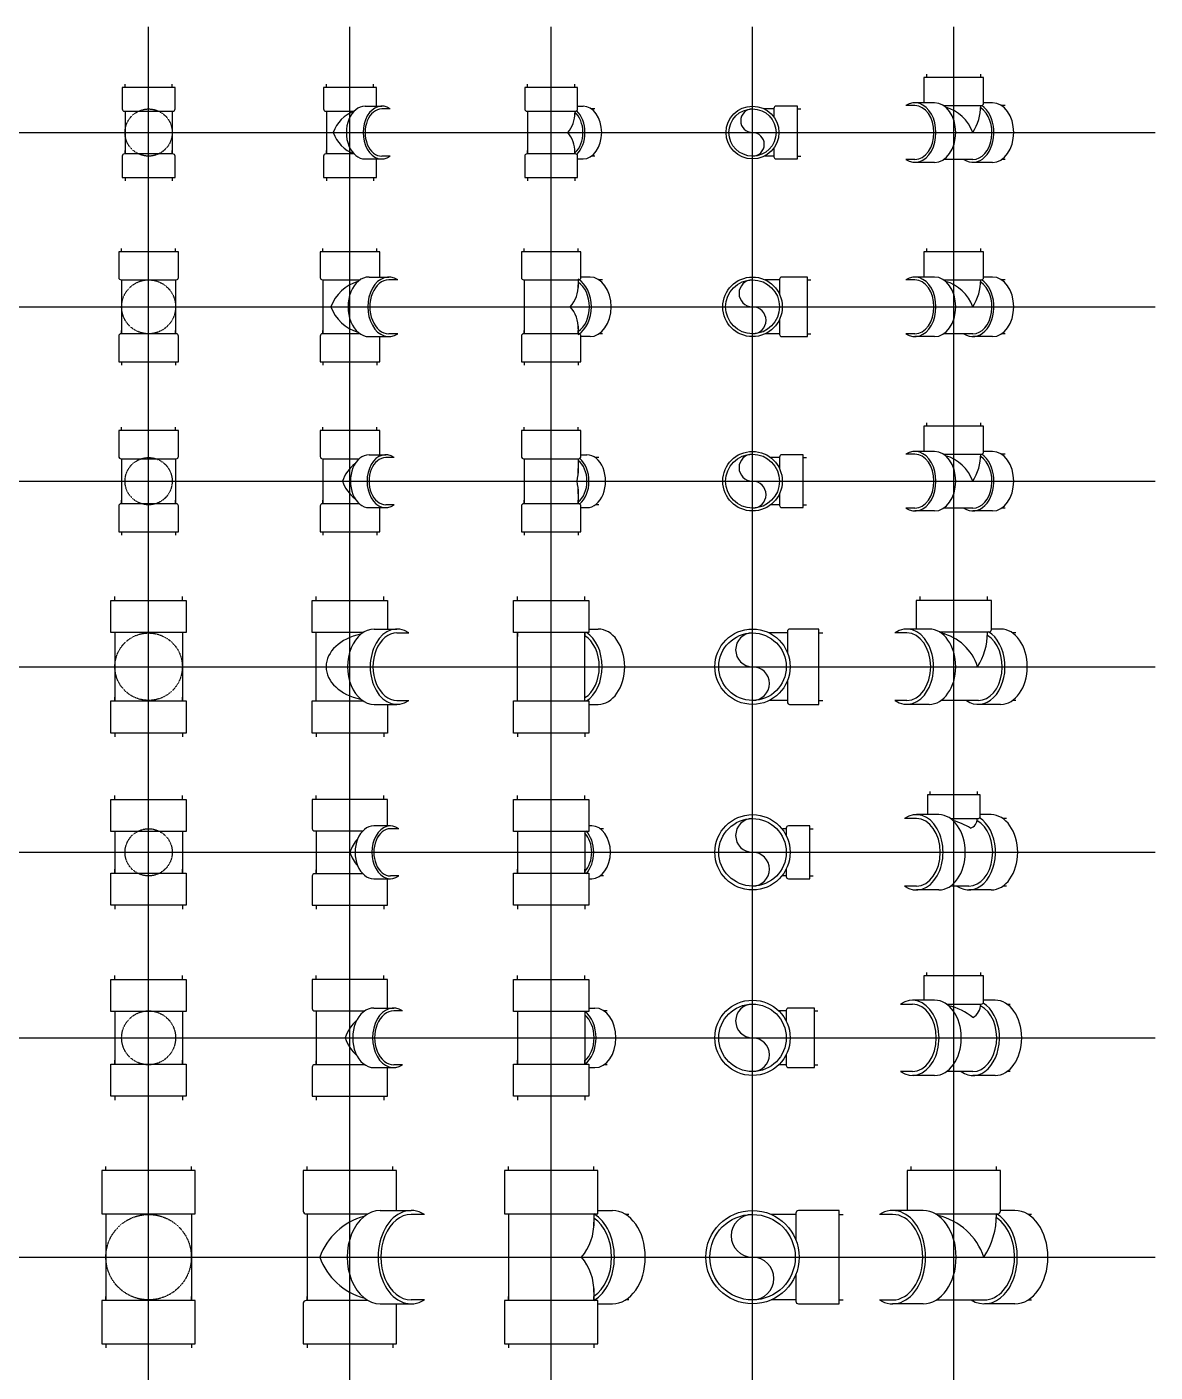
# Model space of a CAD drawing. Header units: inches. Extents: x 71 to 14885, y 6 to 9627.
# Drawn here: x 1075 to 2078, y 5634 to 6830 of the extents above; entities that cross this region are included whole.
import ezdxf

# ---------------------------------------------------------------- set-up
doc = ezdxf.new("R2010")
doc.units = ezdxf.units.IN
doc.header["$MEASUREMENT"] = 0
doc.linetypes.add('HIDDEN2', pattern=[0.1875, 0.125, -0.0625])
doc.layers.add('PVC', color=3, linetype='Continuous')

# ---------------------------------------------------------------- blocks, each defined once
blk = doc.blocks.new('PVC114')
for p, q in [((-21, 21), (-24, 21)), ((0, 21), (3, 21)), ((-21, -21), (-24, -21)), ((0, -21), (3, -21))]:
    blk.add_line(p, q)
blk.add_lwpolyline([(-21, 21.5), (-21, -21.5, 0.414214), (-19, -23.5), (0, -23.5), (0, 23.5), (-19, 23.5, 0.414214)], format="xyb", close=True)
blk = doc.blocks.new('PT114B')
at = {"ltscale": 0.3}
for p, q in [((-21, 19), (-21, -19)), ((21, 19), (21, -19))]:
    blk.add_line(p, q, dxfattribs=at)
at = {"color": 9, "linetype": 'HIDDEN2', "ltscale": 0.3}
blk.add_circle((0, 0), 21, dxfattribs=at)
at = {"ltscale": 0.3}
for p, rotation in [((0, 40), 90), ((0, -40), 270)]:
    blk.add_blockref('PVC114', p, dxfattribs=dict(at, rotation=rotation))
blk = doc.blocks.new('PT114C')
at = {"ltscale": 0.3}
for p, q in [((-21, 40), (-21, 43)), ((21, 40), (21, 43)), ((-21, 19), (-21, 16)), ((-21, 19), (-21, -19)), ((-21, -19), (-21, -16)), ((-21, -40), (-21, -43)), ((21, -40), (21, -43))]:
    blk.add_line(p, q, dxfattribs=at)
for p, q in [((13.4, 23.5), (28.3, 23.5)), ((13.4, -23.5), (28.3, -23.5))]:
    blk.add_line(p, q)
at = {"color": 9}
for p, q in [((35.7, 21), (28.3, 21)), ((35.7, -21), (28.3, -21))]:
    blk.add_line(p, q, dxfattribs=at)
at = {"ltscale": 0.3}
for points in [[(23.5, 23.5), (23.5, 40), (-23.5, 40), (-23.5, 21, 0.414214), (-21.5, 19)], [(-21.5, 19), (3.7, 19, 0.414214)], [(3.7, -19), (-21.5, -19, 0.414214), (-23.5, -21), (-23.5, -40), (23.5, -40), (23.5, -23.5, 0.414214)]]:
    blk.add_lwpolyline(points, format="xyb", dxfattribs=at)
at = {"color": 9}
for centre, start, end in [((14.7, -10.3), 110.7031, 160.8078), ((14.7, 10.3), 199.1922, 249.2969)]:
    blk.add_arc(centre, 31.3, start, end, dxfattribs=at)
for centre, start_param, end_param in [((28.3, 0), -0.465456, 3.607049), ((13.4, 0), 0, 3.141593)]:
    blk.add_ellipse(centre, major_axis=(0, 23.5), ratio=0.707107, start_param=start_param, end_param=end_param)
blk.add_ellipse((28.3, 0), major_axis=(0, 21), ratio=0.707107, start_param=0, end_param=3.141593, dxfattribs=at)
blk = doc.blocks.new('PT114E')
at = {"ltscale": 0.3}
for p, q in [((19, 21), (10.5, 21)), ((40, 21), (43, 21)), ((19, -21), (10.5, -21)), ((40, -21), (43, -21))]:
    blk.add_line(p, q, dxfattribs=at)
for points in [[(19, -13.8), (19, -21.5, 0.414214), (21, -23.5), (40, -23.5), (40, 23.5), (21, 23.5, 0.414214), (19, 21.5)], [(19, 21.5), (19, 13.8, 0.414214)]]:
    blk.add_lwpolyline(points, format="xyb", dxfattribs=at)
blk.add_circle((0, 0), 23.5)
at = {"color": 9}
blk.add_circle((0, 0), 21, dxfattribs=at)
for centre, start, end in [((0, 10.5), 90, 270), ((0, -10.5), 270, 90)]:
    blk.add_arc(centre, 10.5, start, end, dxfattribs=at)
blk = doc.blocks.new('PT114D')
at = {"ltscale": 0.3}
blk.add_line((-21, 19), (-21, -19), dxfattribs=at)
for p, q in [((23.5, 23.5), (28.3, 23.5)), ((38.7, 21), (35.7, 21)), ((23.5, -23.5), (28.3, -23.5)), ((38.7, -21), (35.7, -21))]:
    blk.add_line(p, q)
at = {"color": 9}
for centre, start, end in [((-6.1, 17.2), 320.6044, 0.3458), ((-6.1, -17.2), 359.6542, 39.3956)]:
    blk.add_arc(centre, 27.1, start, end, dxfattribs=at)
for major_axis, start_param, end_param in [((0, 21), -2.589864, -0.534547), ((0, 23.5), -2.545623, -0.595969)]:
    blk.add_ellipse((13.4, 0), major_axis=major_axis, ratio=0.707107, start_param=start_param, end_param=end_param, dxfattribs=at)
blk.add_ellipse((28.3, 0), major_axis=(0, 23.5), ratio=0.707107, start_param=3.141593, end_param=6.283185)
at = {"ltscale": 0.3}
for p, rotation in [((0, 40), 90), ((0, -40), 270)]:
    blk.add_blockref('PVC114', p, dxfattribs=dict(at, rotation=rotation))
blk = doc.blocks.new('PT112F')
at = {"ltscale": 0.3}
for p, q in [((-24, 49), (-24, 52)), ((24, 49), (24, 52))]:
    blk.add_line(p, q, dxfattribs=at)
for p, q in [((-34.6, 24), (-42.6, 24)), ((-17, 26.5), (-34.6, 26.5)), ((34.6, 26.5), (26.5, 26.5)), ((45.6, 24), (42.6, 24)), ((-34.6, -24), (-42.6, -24)), ((-17, -26.5), (-34.6, -26.5)), ((17, -24), (-9, -24)), ((34.6, -26.5), (17, -26.5)), ((45.6, -24), (42.6, -24))]:
    blk.add_line(p, q)
blk.add_lwpolyline([(-9, 24), (24.5, 24, 0.414214), (26.5, 26), (26.5, 49), (-26.5, 49), (-26.5, 26.5, 0.414214)], format="xyb", dxfattribs=at)
at = {"color": 9}
for centre, radius, start, end in [((-20.5, 24), 44.5, 327.3501, 0), ((-17, -12), 36, 19.4712, 74.3558)]:
    blk.add_arc(centre, radius, start, end, dxfattribs=at)
for centre, start_param, end_param in [((-34.6, 0), 2.703731, 6.721047), ((-17, 0), 3.141593, 6.283185), ((17, 0), 2.703731, 5.848319), ((34.6, 0), 3.141593, 6.283185)]:
    blk.add_ellipse(centre, major_axis=(0, 26.5), ratio=0.707107, start_param=start_param, end_param=end_param)
for centre, end_param in [((-34.6, 0), 6.283185), ((17, 0), 5.859386)]:
    blk.add_ellipse(centre, major_axis=(0, 24), ratio=0.707107, start_param=3.141593, end_param=end_param, dxfattribs=at)
blk = doc.blocks.new('PVC112')
for p, q in [((-25, 24), (-28, 24)), ((0, 24), (3, 24)), ((-25, -24), (-28, -24)), ((0, -24), (3, -24))]:
    blk.add_line(p, q)
blk.add_lwpolyline([(-25, 24.5), (-25, -24.5, 0.414214), (-23, -26.5), (0, -26.5), (0, 26.5), (-23, 26.5, 0.414214)], format="xyb", close=True)
blk = doc.blocks.new('PT112B')
at = {"ltscale": 0.3}
for p, q in [((-24, 24), (-24, -24)), ((24, 24), (24, -24))]:
    blk.add_line(p, q, dxfattribs=at)
at = {"color": 9, "linetype": 'HIDDEN2', "ltscale": 0.3}
blk.add_circle((0, 0), 24, dxfattribs=at)
at = {"ltscale": 0.3}
for p, rotation in [((0, 49), 90), ((0, -49), 270)]:
    blk.add_blockref('PVC112', p, dxfattribs=dict(at, rotation=rotation))
blk = doc.blocks.new('PT112C')
at = {"ltscale": 0.3}
for p, q in [((-24, 49), (-24, 52)), ((24, 49), (24, 52)), ((-24, 24), (-24, 21)), ((-24, 24), (-24, -24)), ((-24, -24), (-24, -21)), ((-24, -49), (-24, -52)), ((24, -49), (24, -52))]:
    blk.add_line(p, q, dxfattribs=at)
for p, q in [((17, 26.5), (34.6, 26.5)), ((17, -26.5), (34.6, -26.5))]:
    blk.add_line(p, q)
at = {"color": 9}
for p, q in [((42.6, 24), (34.6, 24)), ((42.6, -24), (34.6, -24))]:
    blk.add_line(p, q, dxfattribs=at)
at = {"ltscale": 0.3}
for points in [[(26.5, 26.5), (26.5, 49), (-26.5, 49), (-26.5, 26, 0.414214), (-24.5, 24)], [(-24.5, 24), (9, 24, 0.414214)], [(9, -24), (-24.5, -24, 0.414214), (-26.5, -26), (-26.5, -49), (26.5, -49), (26.5, -26.5, 0.414214)]]:
    blk.add_lwpolyline(points, format="xyb", dxfattribs=at)
at = {"color": 9}
for centre, start, end in [((17.4, -12.6), 106.282, 159.9176), ((17.4, 12.6), 200.0824, 253.718)]:
    blk.add_arc(centre, 36.6, start, end, dxfattribs=at)
for centre, start_param, end_param in [((17, 0), 0, 3.141593), ((34.6, 0), -0.437862, 3.579454)]:
    blk.add_ellipse(centre, major_axis=(0, 26.5), ratio=0.707107, start_param=start_param, end_param=end_param)
blk.add_ellipse((34.6, 0), major_axis=(0, 24), ratio=0.707107, start_param=0, end_param=3.141593, dxfattribs=at)
blk = doc.blocks.new('PT112D')
at = {"ltscale": 0.3}
for p, q in [((-24, 24), (-24, -24)), ((24, 24.6), (24, 17.3)), ((24, -17.3), (24, -24.6))]:
    blk.add_line(p, q, dxfattribs=at)
for p, q in [((34.6, 26.5), (26.5, 26.5)), ((45.6, 24), (42.6, 24)), ((34.6, -26.5), (26.5, -26.5)), ((45.6, -24), (42.6, -24))]:
    blk.add_line(p, q)
at = {"color": 9}
for centre, start, end in [((-3.6, 18.4), 318.1364, 2.4339), ((-3.6, -18.4), 357.5661, 41.8636)]:
    blk.add_arc(centre, 27.6, start, end, dxfattribs=at)
for major_axis, start_param, end_param in [((0, 26.5), -2.757048, -0.384544), ((0, 24), -2.714514, -0.427079)]:
    blk.add_ellipse((17, 0), major_axis=major_axis, ratio=0.707107, start_param=start_param, end_param=end_param, dxfattribs=at)
blk.add_ellipse((34.6, 0), major_axis=(0, 26.5), ratio=0.707107, start_param=3.141593, end_param=6.283185)
at = {"ltscale": 0.3}
for p, rotation in [((0, 49), 90), ((0, -49), 270)]:
    blk.add_blockref('PVC112', p, dxfattribs=dict(at, rotation=rotation))
blk = doc.blocks.new('PT112E')
at = {"ltscale": 0.3}
for p, q in [((24, 24), (11.2, 24)), ((49, 24), (52, 24)), ((24, -24), (11.2, -24)), ((49, -24), (52, -24))]:
    blk.add_line(p, q, dxfattribs=at)
for points in [[(24, -11.2), (24, -24.5, 0.414214), (26, -26.5), (49, -26.5), (49, 26.5), (26, 26.5, 0.414214), (24, 24.5)], [(24, 24.5), (24, 11.2, 0.414214)]]:
    blk.add_lwpolyline(points, format="xyb", dxfattribs=at)
blk.add_circle((0, 0), 26.5)
at = {"color": 9}
blk.add_circle((0, 0), 24, dxfattribs=at)
for centre, start, end in [((0, 12), 90, 270), ((0, -12), 270, 90)]:
    blk.add_arc(centre, 12, start, end, dxfattribs=at)
blk = doc.blocks.new('PT1214B')
at = {"ltscale": 0.3}
for p, q in [((-24, 20), (-24, -20)), ((24, 20), (24, -20))]:
    blk.add_line(p, q, dxfattribs=at)
at = {"color": 9, "linetype": 'HIDDEN2', "ltscale": 0.3}
blk.add_circle((0, 0), 21, dxfattribs=at)
at = {"ltscale": 0.3}
for p, rotation in [((0, 45), 90), ((0, -45), 270)]:
    blk.add_blockref('PVC112', p, dxfattribs=dict(at, rotation=rotation))
blk = doc.blocks.new('PT1214C')
at = {"ltscale": 0.3}
for p, q in [((-24, 45), (-24, 48)), ((24, 45), (24, 48)), ((-24, 20), (-24, 17)), ((-24, 20), (-24, -20)), ((-24, -20), (-24, -17)), ((-24, -45), (-24, -48)), ((24, -45), (24, -48))]:
    blk.add_line(p, q, dxfattribs=at)
for p, q in [((17, 23.5), (31.8, 23.5)), ((17, -23.5), (31.8, -23.5))]:
    blk.add_line(p, q)
at = {"color": 9}
for p, q in [((39.3, 21), (31.8, 21)), ((39.3, -21), (31.8, -21))]:
    blk.add_line(p, q, dxfattribs=at)
at = {"ltscale": 0.3}
for points in [[(26.5, 23.5), (26.5, 45), (-26.5, 45), (-26.5, 22, 0.414214), (-24.5, 20)], [(-24.5, 20), (8.2, 20, 0.414214)], [(8.2, -20), (-24.5, -20, 0.414214), (-26.5, -22), (-26.5, -45), (26.5, -45), (26.5, -23.5, 0.414214)]]:
    blk.add_lwpolyline(points, format="xyb", dxfattribs=at)
at = {"color": 9}
for centre, start, end in [((23.2, -9.8), 126.7842, 161.8699), ((23.2, 9.8), 198.1301, 233.2158)]:
    blk.add_arc(centre, 31.4, start, end, dxfattribs=at)
for centre, start_param, end_param in [((31.8, 0), -0.465456, 3.607049), ((17, 0), 0, 3.141593)]:
    blk.add_ellipse(centre, major_axis=(0, 23.5), ratio=0.707107, start_param=start_param, end_param=end_param)
blk.add_ellipse((31.8, 0), major_axis=(0, 21), ratio=0.707107, start_param=0, end_param=3.141593, dxfattribs=at)
blk = doc.blocks.new('PT1214D')
at = {"ltscale": 0.3}
for p, q in [((-24, 20), (-24, -20)), ((24, 20), (24, 7.2)), ((24, -7.2), (24, -20))]:
    blk.add_line(p, q, dxfattribs=at)
for p, q in [((26.5, 23.5), (31.8, 23.5)), ((42.3, 21), (39.3, 21)), ((26.5, -23.5), (31.8, -23.5)), ((42.3, -21), (39.3, -21))]:
    blk.add_line(p, q)
at = {"color": 9}
for centre, start, end in [((-20.4, 9.3), 347.9233, 2.6829), ((-20.4, -9.3), 357.3171, 12.0767)]:
    blk.add_arc(centre, 44.4, start, end, dxfattribs=at)
for major_axis, start_param, end_param in [((0, 21), -2.648461, -0.493132), ((0, 23.5), -2.607603, -0.53399)]:
    blk.add_ellipse((17, 0), major_axis=major_axis, ratio=0.707107, start_param=start_param, end_param=end_param, dxfattribs=at)
blk.add_ellipse((31.8, 0), major_axis=(0, 23.5), ratio=0.707107, start_param=-3.141593, end_param=0)
at = {"ltscale": 0.3}
for p, rotation in [((0, 45), 90), ((0, -45), 270)]:
    blk.add_blockref('PVC112', p, dxfattribs=dict(at, rotation=rotation))
blk = doc.blocks.new('PT1214E')
at = {"ltscale": 0.3}
for p, q in [((24, 21), (16.2, 21)), ((45, 21), (48, 21)), ((24, -21), (16.2, -21)), ((45, -21), (48, -21))]:
    blk.add_line(p, q, dxfattribs=at)
for points in [[(24, -11.2), (24, -21.5, 0.414214), (26, -23.5), (45, -23.5), (45, 23.5), (26, 23.5, 0.414214), (24, 21.5)], [(24, 21.5), (24, 11.2, 0.414214)]]:
    blk.add_lwpolyline(points, format="xyb", dxfattribs=at)
blk.add_circle((0, 0), 26.5)
at = {"color": 9}
blk.add_circle((0, 0), 24, dxfattribs=at)
for centre, start, end in [((0, 12), 90, 270), ((0, -12), 270, 90)]:
    blk.add_arc(centre, 12, start, end, dxfattribs=at)
blk = doc.blocks.new('PVC2')
for p, q in [((-28.5, 30), (-32, 30)), ((0, 30), (3.5, 30)), ((-28.5, -30), (-32, -30)), ((0, -30), (3.5, -30))]:
    blk.add_line(p, q)
blk.add_lwpolyline([(0, 33.5), (0, -33.5), (-28.5, -33.5), (-28.5, 33.5)], close=True)
blk = doc.blocks.new('PT2B')
at = {"ltscale": 0.3}
for p, q in [((-30, 31), (-30, -31)), ((30, 31), (30, -31))]:
    blk.add_line(p, q, dxfattribs=at)
at = {"color": 9, "linetype": 'HIDDEN2', "ltscale": 0.3}
blk.add_circle((0, 0), 30, dxfattribs=at)
at = {"ltscale": 0.3}
for p, rotation in [((0, 59), 90), ((0, -59), 270)]:
    blk.add_blockref('PVC2', p, dxfattribs=dict(at, rotation=rotation))
blk = doc.blocks.new('PT2C')
at = {"ltscale": 0.3}
for p, q in [((-30, 59), (-30, 62.5)), ((30, 59), (30, 62.5)), ((-30, -30.5), (-30, 30.5)), ((21.6, 33.5), (41.7, 33.5)), ((41.7, 30), (52.3, 30)), ((21.6, -33.5), (41.7, -33.5)), ((41.7, -30), (52.3, -30)), ((-30, -59), (-30, -62.5)), ((30, -59), (30, -62.5))]:
    blk.add_line(p, q, dxfattribs=at)
for points in [[(11.8, 30.5), (-33.5, 30.5), (-33.5, 59)], [(-33.5, 59), (33.5, 59), (33.5, 33.5)], [(33.5, -59), (-33.5, -59), (-33.5, -30.5), (11.8, -30.5)], [(33.5, -33.5), (33.5, -59)]]:
    blk.add_lwpolyline(points, dxfattribs=at)
for centre, start_param, end_param in [((41.7, 0), -0.461193, 3.602785), ((21.6, 0), 0, 3.141593)]:
    blk.add_ellipse(centre, major_axis=(0, 33.5), ratio=0.707107, start_param=start_param, end_param=end_param, dxfattribs=at)
at = {"color": 9, "ltscale": 0.3}
for centre, major_axis, ratio, start_param, end_param in [((21.2, 0), (-42.4, 0), 0.707009, -1.291169, 1.291169), ((41.7, 0), (0, 30), 0.707107, 0, 3.141593)]:
    blk.add_ellipse(centre, major_axis=major_axis, ratio=ratio, start_param=start_param, end_param=end_param, dxfattribs=at)
blk = doc.blocks.new('PT2D')
at = {"ltscale": 0.3}
for p, q in [((-30, -30.5), (-30, 30.5)), ((30, -30.5), (30, 30.5)), ((33.5, 33.5), (41.7, 33.5)), ((33.5, -33.5), (41.7, -33.5))]:
    blk.add_line(p, q, dxfattribs=at)
at = {"color": 9, "ltscale": 0.3}
blk.add_ellipse((21.6, 0), major_axis=(0, 30), ratio=0.707107, start_param=-2.732751, end_param=-0.408842, dxfattribs=at)
at = {"ltscale": 0.3}
for centre, start_param, end_param in [((21.6, 0), -2.715162, -0.426431), ((41.7, 0), 3.141593, 6.283185)]:
    blk.add_ellipse(centre, major_axis=(0, 33.5), ratio=0.707107, start_param=start_param, end_param=end_param, dxfattribs=at)
for p, rotation in [((0, 59), 90), ((0, -59), 270)]:
    blk.add_blockref('PVC2', p, dxfattribs=dict(at, rotation=rotation))
blk = doc.blocks.new('PT2E')
at = {"ltscale": 0.3}
for p, q in [((31, 30), (14.9, 30)), ((59, 30), (62.5, 30)), ((31, -30), (14.9, -30)), ((59, -30), (62.5, -30))]:
    blk.add_line(p, q, dxfattribs=at)
for points in [[(31, -12.7), (31, -31.5, 0.414214), (33, -33.5), (59, -33.5), (59, 33.5), (33, 33.5, 0.414214), (31, 31.5)], [(31, 31.5), (31, 12.7, 0.414214)]]:
    blk.add_lwpolyline(points, format="xyb", dxfattribs=at)
blk.add_circle((0, 0), 33.5)
at = {"color": 9}
blk.add_circle((0, 0), 30, dxfattribs=at)
for centre, start, end in [((0, 15), 90, 270), ((0, -15), 270, 90)]:
    blk.add_arc(centre, 15, start, end, dxfattribs=at)
blk = doc.blocks.new('PT2F')
at = {"ltscale": 0.3}
for p, q in [((-30, 59), (-30, 62.5)), ((30, 59), (30, 62.5))]:
    blk.add_line(p, q, dxfattribs=at)
for p, q in [((-41.7, 30), (-52.3, 30)), ((-21.9, 33.5), (-41.7, 33.5)), ((41.7, 33.5), (33.5, 33.5)), ((55.3, 30), (52.3, 30)), ((-41.7, -30), (-52.3, -30)), ((-21.9, -33.5), (-41.7, -33.5)), ((21.9, -30), (-11.4, -30)), ((41.7, -33.5), (21.9, -33.5)), ((55.3, -30), (52.3, -30))]:
    blk.add_line(p, q)
blk.add_lwpolyline([(-12.9, 31), (31.5, 31, 0.414214), (33.5, 33), (33.5, 59), (-33.5, 59), (-33.5, 33.5, 0.414214)], format="xyb", dxfattribs=at)
at = {"color": 9}
for centre, radius, start, end in [((-21.2, -13.5), 44.5, 17.6905, 76.9695), ((-25.6, 30), 55.6, 327.3501, 0)]:
    blk.add_arc(centre, radius, start, end, dxfattribs=at)
for centre, start_param, end_param in [((-41.7, 0), 2.6804, 6.744378), ((-21.9, 0), 3.141593, 6.283185), ((21.9, 0), 2.6804, 5.894408), ((41.7, 0), 3.141593, 6.283185)]:
    blk.add_ellipse(centre, major_axis=(0, 33.5), ratio=0.707107, start_param=start_param, end_param=end_param)
for centre, end_param in [((-41.7, 0), 6.283185), ((21.9, 0), 5.894727)]:
    blk.add_ellipse(centre, major_axis=(0, 30), ratio=0.707107, start_param=3.141593, end_param=end_param, dxfattribs=at)
blk = doc.blocks.new('PT2114B')
at = {"ltscale": 0.3}
for p, q in [((-30, 19), (-30, -19)), ((30, 19), (30, -19))]:
    blk.add_line(p, q, dxfattribs=at)
at = {"color": 9, "linetype": 'HIDDEN2', "ltscale": 0.3}
blk.add_circle((0, 0), 21, dxfattribs=at)
at = {"ltscale": 0.3}
for p, rotation in [((0, 47), 90), ((0, -47), 270)]:
    blk.add_blockref('PVC2', p, dxfattribs=dict(at, rotation=rotation))
blk = doc.blocks.new('PT2114C')
at = {"ltscale": 0.3}
for p, q in [((-30, 47), (-30, 50.5)), ((30, 47), (30, 50.5)), ((-30, 19), (-30, 15.5)), ((-30, 19), (-30, -19)), ((-30, -19), (-30, -15.5)), ((-30, -47), (-30, -50.5)), ((30, -47), (30, -50.5))]:
    blk.add_line(p, q, dxfattribs=at)
for p, q in [((36.1, 23.5), (21.2, 23.5)), ((21.2, -23.5), (36.1, -23.5))]:
    blk.add_line(p, q)
at = {"color": 9}
for p, q in [((43.5, 21), (36.1, 21)), ((43.5, -21), (36.1, -21))]:
    blk.add_line(p, q, dxfattribs=at)
at = {"ltscale": 0.3}
for points in [[(33.5, 23.5), (33.5, 47), (-33.5, 47), (-33.5, 21, 0.414214), (-31.5, 19)], [(-31.5, 19), (11.4, 19, 0.414214)], [(11.4, -19), (-31.5, -19, 0.414214), (-33.5, -21), (-33.5, -47), (33.5, -47), (33.5, -23.5, 0.414214)]]:
    blk.add_lwpolyline(points, format="xyb", dxfattribs=at)
at = {"color": 9}
for centre, start, end in [((30.3, -9.4), 137.3588, 162.7605), ((30.3, 9.4), 197.2395, 222.6412)]:
    blk.add_arc(centre, 31.7, start, end, dxfattribs=at)
for centre, start_param, end_param in [((36.1, 0), -0.465456, 3.607049), ((21.2, 0), 0, 3.141593)]:
    blk.add_ellipse(centre, major_axis=(0, 23.5), ratio=0.707107, start_param=start_param, end_param=end_param)
blk.add_ellipse((36.1, 0), major_axis=(0, 21), ratio=0.707107, start_param=0, end_param=3.141593, dxfattribs=at)
blk = doc.blocks.new('PT2114D')
at = {"ltscale": 0.3}
for p, q in [((-30, 19), (-30, -19)), ((30, 19), (30, -19))]:
    blk.add_line(p, q, dxfattribs=at)
for p, q in [((36.1, 23.5), (33.5, 23.5)), ((46.5, 21), (43.5, 21)), ((33.5, -23.5), (36.1, -23.5)), ((46.5, -21), (43.5, -21))]:
    blk.add_line(p, q)
at = {"color": 9}
for major_axis, start_param, end_param in [((0, 21), -2.508385, -0.633208), ((0, 23.5), -2.512413, -0.629179)]:
    blk.add_ellipse((21.2, 0), major_axis=major_axis, ratio=0.707107, start_param=start_param, end_param=end_param, dxfattribs=at)
blk.add_ellipse((36.1, 0), major_axis=(0, 23.5), ratio=0.707107, start_param=3.141593, end_param=6.283185)
at = {"ltscale": 0.3}
for p, rotation in [((0, 47), 90), ((0, -47), 270)]:
    blk.add_blockref('PVC2', p, dxfattribs=dict(at, rotation=rotation))
blk = doc.blocks.new('PT2114F')
at = {"ltscale": 0.3}
for p, q in [((-21, 51), (-21, 54)), ((21, 51), (21, 54))]:
    blk.add_line(p, q, dxfattribs=at)
for p, q in [((-33.2, 30), (-43.8, 30)), ((-13.4, 33.5), (-33.2, 33.5)), ((33.2, 33.5), (23.5, 33.5)), ((47, 30), (43.8, 30)), ((-33.2, -30), (-43.8, -30)), ((-13.4, -33.5), (-33.2, -33.5)), ((13.4, -30), (-2.9, -30)), ((33.2, -33.5), (13.4, -33.5)), ((47, -30), (43.8, -30))]:
    blk.add_line(p, q)
blk.add_lwpolyline([(-2.9, 30), (21.5, 30, 0.414214), (23.5, 32), (23.5, 51), (-23.5, 51), (-23.5, 33.5, 0.414214)], format="xyb", dxfattribs=at)
at = {"color": 9}
for centre, radius, start, end in [((-14.8, -25.7), 55.7, 57.7869, 75.1658), ((11.9, 30), 9.05, 288.7016, 0)]:
    blk.add_arc(centre, radius, start, end, dxfattribs=at)
for centre, start_param, end_param in [((-33.2, 0), 2.6804, 6.744378), ((-13.4, 0), 3.141593, 6.283185), ((13.4, 0), 2.6804, 5.868314), ((33.2, 0), 3.141593, 6.283185)]:
    blk.add_ellipse(centre, major_axis=(0, 33.5), ratio=0.707107, start_param=start_param, end_param=end_param)
for centre, end_param in [((-33.2, 0), 6.283185), ((13.4, 0), 5.928361)]:
    blk.add_ellipse(centre, major_axis=(0, 30), ratio=0.707107, start_param=3.141593, end_param=end_param, dxfattribs=at)
blk = doc.blocks.new('PT2114E')
at = {"ltscale": 0.3}
for p, q in [((30, 21), (27, 21)), ((51, 21), (54, 21)), ((30, -21), (27, -21)), ((51, -21), (54, -21))]:
    blk.add_line(p, q, dxfattribs=at)
for points in [[(30, -14.9), (30, -21.5, 0.414214), (32, -23.5), (51, -23.5), (51, 23.5), (32, 23.5, 0.414214), (30, 21.5)], [(30, 21.5), (30, 14.9, 0.414214)]]:
    blk.add_lwpolyline(points, format="xyb", dxfattribs=at)
blk.add_circle((0, 0), 33.5, dxfattribs=at)
at = {"color": 9, "ltscale": 0.3}
blk.add_circle((0, 0), 30, dxfattribs=at)
for centre, start, end in [((0, 15), 90, 270), ((0, -15), 270, 90)]:
    blk.add_arc(centre, 15, start, end, dxfattribs=at)
blk = doc.blocks.new('PT2112B')
at = {"ltscale": 0.3}
for p, q in [((-30, 23.5), (-30, -23.5)), ((30, 23.5), (30, -23.5))]:
    blk.add_line(p, q, dxfattribs=at)
at = {"color": 9, "linetype": 'HIDDEN2', "ltscale": 0.3}
blk.add_circle((0, 0), 24, dxfattribs=at)
at = {"ltscale": 0.3}
for p, rotation in [((0, 52), 90), ((0, -52), 270)]:
    blk.add_blockref('PVC2', p, dxfattribs=dict(at, rotation=rotation))
blk = doc.blocks.new('PT2112C')
at = {"ltscale": 0.3}
for p, q in [((-30, 52), (-30, 55.5)), ((30, 52), (30, 55.5)), ((-30, 24), (-30, 20.5)), ((-30, 24), (-30, -24)), ((-30, -24), (-30, -20.5)), ((-30, -52), (-30, -55.5)), ((30, -52), (30, -55.5))]:
    blk.add_line(p, q, dxfattribs=at)
for p, q in [((21.2, 26.5), (38.9, 26.5)), ((21.2, -26.5), (38.9, -26.5))]:
    blk.add_line(p, q)
at = {"color": 9}
for p, q in [((46.8, 24), (38.9, 24)), ((46.8, -24), (38.9, -24))]:
    blk.add_line(p, q, dxfattribs=at)
at = {"ltscale": 0.3}
for points in [[(33.5, 26.5), (33.5, 52), (-33.5, 52), (-33.5, 26, 0.414214), (-31.5, 24)], [(-31.5, 24), (13.3, 24, 0.414214)], [(13.3, -24), (-31.5, -24, 0.414214), (-33.5, -26), (-33.5, -52), (33.5, -52), (33.5, -26.5, 0.414214)]]:
    blk.add_lwpolyline(points, format="xyb", dxfattribs=at)
at = {"color": 9}
for centre, start, end in [((30.4, -11.3), 131.4015, 162.0005), ((30.4, 11.3), 197.9995, 228.5985)]:
    blk.add_arc(centre, 36.4, start, end, dxfattribs=at)
for centre, start_param, end_param in [((21.2, 0), 0, 3.141593), ((38.9, 0), -0.437862, 3.579454)]:
    blk.add_ellipse(centre, major_axis=(0, 26.5), ratio=0.707107, start_param=start_param, end_param=end_param)
blk.add_ellipse((38.9, 0), major_axis=(0, 24), ratio=0.707107, start_param=0, end_param=3.141593, dxfattribs=at)
blk = doc.blocks.new('PT2112F')
at = {"ltscale": 0.3}
for p, q in [((-24, 55), (-24, 58)), ((24, 55), (24, 58))]:
    blk.add_line(p, q, dxfattribs=at)
for p, q in [((-47.3, 30), (-36.8, 30)), ((-17, 33.5), (-36.8, 33.5)), ((36.8, 33.5), (26.5, 33.5)), ((47.3, 30), (50.3, 30)), ((-36.8, -30), (-47.3, -30)), ((-17, -33.5), (-36.8, -33.5)), ((17, -30), (-6.4, -30)), ((36.8, -33.5), (17, -33.5)), ((50.3, -30), (47.3, -30))]:
    blk.add_line(p, q)
blk.add_lwpolyline([(-6.4, 30), (24.5, 30, 0.414214), (26.5, 32), (26.5, 55), (-26.5, 55), (-26.5, 33.5, 0.414214)], format="xyb", dxfattribs=at)
at = {"color": 9}
for centre, radius, start, end in [((-17, -24), 54, 51.0576, 76.7481), ((10.2, 30), 13.8, 299.2776, 0)]:
    blk.add_arc(centre, radius, start, end, dxfattribs=at)
for centre, start_param, end_param in [((-36.8, 0), 2.6804, 6.744378), ((-17, 0), 3.141593, 6.283185), ((17, 0), 2.6804, 5.884971), ((36.8, 0), 3.141593, 6.283185)]:
    blk.add_ellipse(centre, major_axis=(0, 33.5), ratio=0.707107, start_param=start_param, end_param=end_param)
for centre, end_param in [((-36.8, 0), 6.283185), ((17, 0), 5.950364)]:
    blk.add_ellipse(centre, major_axis=(0, 30), ratio=0.707107, start_param=3.141593, end_param=end_param, dxfattribs=at)
blk = doc.blocks.new('PT2112E')
at = {"ltscale": 0.3}
for p, q in [((30, 24), (23.4, 24)), ((55, 24), (58, 24)), ((30, -24), (23.4, -24)), ((55, -24), (58, -24))]:
    blk.add_line(p, q, dxfattribs=at)
for points in [[(30, -14.9), (30, -24.5, 0.414214), (32, -26.5), (55, -26.5), (55, 26.5), (32, 26.5, 0.414214), (30, 24.5)], [(30, 24.5), (30, 14.9, 0.414214)]]:
    blk.add_lwpolyline(points, format="xyb", dxfattribs=at)
blk.add_circle((0, 0), 33.5)
at = {"color": 9}
blk.add_circle((0, 0), 30, dxfattribs=at)
for centre, start, end in [((0, 15), 90, 270), ((0, -15), 270, 90)]:
    blk.add_arc(centre, 15, start, end, dxfattribs=at)
blk = doc.blocks.new('PT2112D')
at = {"ltscale": 0.3}
for p, q in [((-30, 24), (-30, -24)), ((30, 24), (30, -24))]:
    blk.add_line(p, q, dxfattribs=at)
for p, q in [((33.5, 26.5), (38.9, 26.5)), ((49.8, 24), (46.8, 24)), ((33.5, -26.5), (38.9, -26.5)), ((49.8, -24), (46.8, -24))]:
    blk.add_line(p, q)
blk.add_ellipse((38.9, 0), major_axis=(0, 26.5), ratio=0.707107, start_param=3.141593, end_param=6.283185)
at = {"color": 9}
for major_axis, start_param, end_param in [((0, 26.5), -2.653524, -0.488069), ((0, 24), -2.597354, -0.544239)]:
    blk.add_ellipse((21.2, 0), major_axis=major_axis, ratio=0.707107, start_param=start_param, end_param=end_param, dxfattribs=at)
at = {"ltscale": 0.3}
for p, rotation in [((0, 52), 90), ((0, -52), 270)]:
    blk.add_blockref('PVC2', p, dxfattribs=dict(at, rotation=rotation))
blk = doc.blocks.new('PVC212')
for p, q in [((-38.5, 38), (-42, 38)), ((0, 38), (3.5, 38)), ((-38.5, -38), (-42, -38)), ((0, -38), (3.5, -38))]:
    blk.add_line(p, q)
blk.add_lwpolyline([(0, -41.5), (0, 41.5), (-38.5, 41.5), (-38.5, -41.5)], close=True)
blk = doc.blocks.new('PT212B')
at = {"ltscale": 0.3}
for p, q in [((-38, 38.5), (-38, -38.5)), ((38, 38.5), (38, -38.5))]:
    blk.add_line(p, q, dxfattribs=at)
at = {"color": 9, "linetype": 'HIDDEN2', "ltscale": 0.3}
blk.add_circle((0, 0), 38, dxfattribs=at)
at = {"ltscale": 0.3}
for p, rotation in [((0, 77), 90), ((0, -77), 270)]:
    blk.add_blockref('PVC212', p, dxfattribs=dict(at, rotation=rotation))
blk = doc.blocks.new('PT212C')
at = {"ltscale": 0.3}
for p, q in [((-38, 77), (-38, 80.5)), ((38, 77), (38, 80.5)), ((-38, 38.5), (-38, 35)), ((-38, 38.5), (-38, -38.5)), ((-38, -38.5), (-38, -35)), ((-38, -77), (-38, -80.5)), ((38, -77), (38, -80.5))]:
    blk.add_line(p, q, dxfattribs=at)
for p, q in [((26.9, 41.5), (54.4, 41.5)), ((26.9, -41.5), (54.4, -41.5))]:
    blk.add_line(p, q)
at = {"color": 9}
for p, q in [((66.2, 38), (54.4, 38)), ((66.2, -38), (54.4, -38))]:
    blk.add_line(p, q, dxfattribs=at)
at = {"ltscale": 0.3}
for points in [[(41.5, 77), (-41.5, 77), (-41.5, 41, 0.414214), (-39, 38.5), (15.9, 38.5, 0.414214)], [(15.9, -38.5), (-39, -38.5, 0.414214), (-41.5, -41), (-41.5, -77)], [(-41.5, -77), (41.5, -77), (41.5, -41.5, 0.414214)]]:
    blk.add_lwpolyline(points, format="xyb", dxfattribs=at)
blk.add_lwpolyline([(41.5, 41.5), (41.5, 77)], dxfattribs=at)
at = {"color": 9}
for centre, start, end in [((26.9, -19), 104.6502, 160.5288), ((26.9, 19), 199.4712, 255.3498)]:
    blk.add_arc(centre, 57, start, end, dxfattribs=at)
for centre, start_param, end_param in [((26.9, 0), 0, 3.141593), ((54.4, 0), -0.413643, 3.555236)]:
    blk.add_ellipse(centre, major_axis=(0, 41.5), ratio=0.707107, start_param=start_param, end_param=end_param)
blk.add_ellipse((54.4, 0), major_axis=(0, 38), ratio=0.707107, start_param=0, end_param=3.141593, dxfattribs=at)
blk = doc.blocks.new('PT212D')
at = {"ltscale": 0.3}
for p, q in [((-38, 38.5), (-38, -38.5)), ((38, 38.5), (38, 28)), ((38, -28), (38, -38.5))]:
    blk.add_line(p, q, dxfattribs=at)
for p, q in [((41.5, 41.5), (54.4, 41.5)), ((69.2, 38), (66.2, 38)), ((41.5, -41.5), (54.4, -41.5)), ((69.2, -38), (66.2, -38))]:
    blk.add_line(p, q)
at = {"color": 9}
for centre, start, end in [((-6.9, 29.6), 318.7132, 2.1016), ((-6.9, -29.6), 357.8984, 41.2868)]:
    blk.add_arc(centre, 44.9, start, end, dxfattribs=at)
for major_axis, start_param, end_param in [((0, 41.5), -2.752575, -0.389018), ((0, 38), -2.714514, -0.427079)]:
    blk.add_ellipse((26.9, 0), major_axis=major_axis, ratio=0.707107, start_param=start_param, end_param=end_param, dxfattribs=at)
blk.add_ellipse((54.4, 0), major_axis=(0, 41.5), ratio=0.707107, start_param=3.141593, end_param=6.283185)
at = {"ltscale": 0.3}
for p, rotation in [((0, 77), 90), ((0, -77), 270)]:
    blk.add_blockref('PVC212', p, dxfattribs=dict(at, rotation=rotation))
blk = doc.blocks.new('PT212E')
at = {"ltscale": 0.3}
for p, q in [((38.5, 38), (16.7, 38)), ((77, 38), (80.5, 38)), ((38.5, -38), (16.7, -38)), ((77, -38), (80.5, -38))]:
    blk.add_line(p, q, dxfattribs=at)
for points in [[(77, -41.5), (77, 41.5), (41, 41.5, 0.414214), (38.5, 39), (38.5, 15.5, 0.414214)], [(38.5, -15.5), (38.5, -39, 0.414214), (41, -41.5), (77, -41.5)]]:
    blk.add_lwpolyline(points, format="xyb", dxfattribs=at)
blk.add_circle((0, 0), 41.5)
at = {"color": 9}
blk.add_circle((0, 0), 38, dxfattribs=at)
for centre, start, end in [((0, 19), 90, 270), ((0, -19), 270, 90)]:
    blk.add_arc(centre, 19, start, end, dxfattribs=at)
blk = doc.blocks.new('PT212F')
at = {"ltscale": 0.3}
for p, q in [((-38, 77), (-38, 80.5)), ((38, 77), (38, 80.5))]:
    blk.add_line(p, q, dxfattribs=at)
for p, q in [((-54.4, 38), (-66.2, 38)), ((-27.2, 41.5), (-54.4, 41.5)), ((54.4, 41.5), (41.5, 41.5)), ((69.2, 38), (66.2, 38)), ((-66.2, -38), (-54.4, -38)), ((-27.2, -41.5), (-54.4, -41.5)), ((-15.4, -38), (27.2, -38)), ((54.4, -41.5), (27.2, -41.5)), ((66.2, -38), (69.2, -38))]:
    blk.add_line(p, q)
for points in [[(41.5, 77), (-41.5, 77), (-41.5, 41.5, 0.414214)], [(-16.3, 38.5), (39, 38.5, 0.414214), (41.5, 41), (41.5, 77)]]:
    blk.add_lwpolyline(points, format="xyb", dxfattribs=at)
at = {"color": 9}
for centre, radius, start, end in [((-26.9, -18.3), 56.8, 18.7636, 76.8377), ((-32.4, 38), 70.4, 327.3501, 0)]:
    blk.add_arc(centre, radius, start, end, dxfattribs=at)
for centre, start_param, end_param in [((-54.4, 0), 2.72795, 6.696828), ((-27.2, 0), 3.141593, 6.283185), ((27.2, 0), 2.72795, 5.900622), ((54.4, 0), 3.141593, 6.283185)]:
    blk.add_ellipse(centre, major_axis=(0, 41.5), ratio=0.707107, start_param=start_param, end_param=end_param)
for centre, end_param in [((-54.4, 0), 6.283185), ((27.2, 0), 5.873371)]:
    blk.add_ellipse(centre, major_axis=(0, 38), ratio=0.707107, start_param=3.141593, end_param=end_param, dxfattribs=at)

msp = doc.modelspace()

# ---------------------------------------------------------------- linework, layer by layer
at = {"color": 8}
for p, q in [((1183.2, 5225.3), (1183.2, 6830.3)), ((1362.3, 5225.3), (1362.3, 6830.3)), ((1541.3, 5225.3), (1541.3, 6830.3)), ((1720.4, 5225.3), (1720.4, 6830.3)), ((1899.4, 5225.3), (1899.4, 6830.3)), ((387.1, 6736.3), (2078.5, 6736.3)), ((387.1, 6581.3), (2078.5, 6581.3)), ((387.1, 6426.2), (2078.5, 6426.2)), ((388.8, 6261.2), (2078.5, 6261.2)), ((390.5, 6096.1), (2078.5, 6096.1)), ((392.2, 5931.1), (2078.5, 5931.1)), ((393.9, 5736), (2078.5, 5736))]:
    msp.add_line(p, q, dxfattribs=at)

# ---------------------------------------------------------------- block references
at = {"layer": 'PVC'}
for name, p in [('PT112F', (1899.4, 6736.3)), ('PT114B', (1183.2, 6736.3)), ('PT114C', (1362.3, 6736.3)), ('PT114D', (1541.3, 6736.3)), ('PT114E', (1720.4, 6736.3)), ('PT112B', (1183.2, 6581.3)), ('PT112C', (1362.3, 6581.3)), ('PT112D', (1541.3, 6581.3)), ('PT112F', (1899.4, 6581.3)), ('PT112E', (1720.4, 6581.3)), ('PT1214B', (1183.2, 6426.2)), ('PT1214C', (1362.3, 6426.2)), ('PT1214D', (1541.3, 6426.2)), ('PT112F', (1899.4, 6426.2)), ('PT1214E', (1720.4, 6426.2)), ('PT2B', (1183.2, 6261.2)), ('PT2C', (1362.3, 6261.2)), ('PT2D', (1541.3, 6261.2)), ('PT2F', (1899.4, 6261.2)), ('PT2E', (1720.4, 6261.2)), ('PT2114F', (1899.4, 6096.1)), ('PT2114B', (1183.2, 6096.1)), ('PT2114C', (1362.3, 6096.1)), ('PT2114D', (1541.3, 6096.1)), ('PT2114E', (1720.4, 6096.1)), ('PT2112B', (1183.2, 5931.1)), ('PT2112C', (1362.3, 5931.1)), ('PT2112D', (1541.3, 5931.1)), ('PT2112F', (1899.4, 5931.1)), ('PT2112E', (1720.4, 5931.1)), ('PT212B', (1183.2, 5736)), ('PT212C', (1362.3, 5736)), ('PT212D', (1541.3, 5736)), ('PT212F', (1899.4, 5736)), ('PT212E', (1720.4, 5736))]:
    msp.add_blockref(name, p, dxfattribs=at)

doc.saveas('drawing.dxf')
